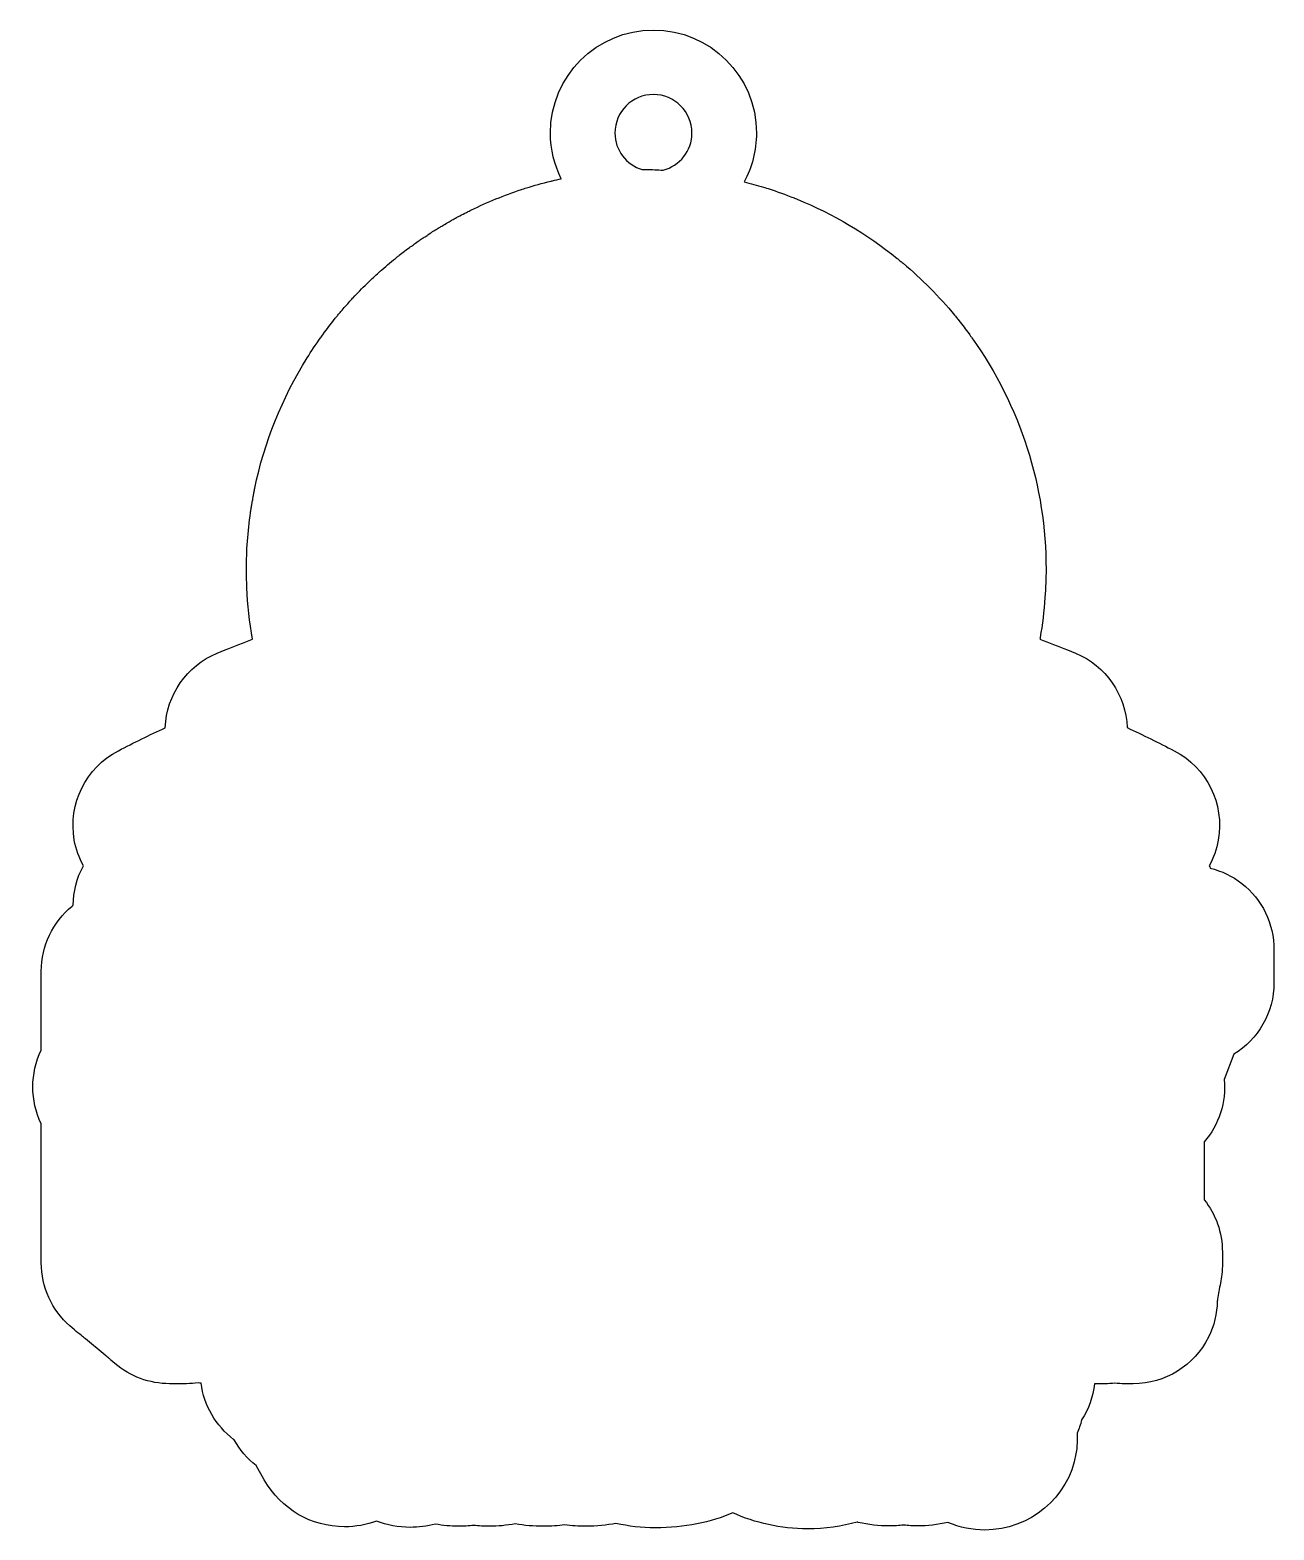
# Model space of a CAD drawing. Header units: centimetres. Extents: x -7.25 to -3.92, y 5.43 to 9.44.
import ezdxf

# ---------------------------------------------------------------- set-up
doc = ezdxf.new("R2010")
doc.units = ezdxf.units.CM
doc.header["$MEASUREMENT"] = 0
doc.layers.add('Layer 1', color=7, linetype='Continuous')

msp = doc.modelspace()

# ---------------------------------------------------------------- linework, layer by layer
at = {"layer": 'Layer 1', "color": 30}
for points, knots in [([(-4.01008, 7.15928), (-4.03535, 7.17907), (-4.06429, 7.19267), (-4.09469, 7.20021), (-4.09469, 7.20021), (-4.09572, 7.20222), (-4.09638, 7.20436), (-4.09749, 7.20635), (-4.09749, 7.20635), (-4.08587, 7.22752), (-4.07749, 7.2508), (-4.07312, 7.27549), (-4.07312, 7.27549), (-4.056, 7.37243), (-4.10381, 7.46924), (-4.19123, 7.51451), (-4.19123, 7.51451), (-4.23277, 7.53602), (-4.27473, 7.5565), (-4.31688, 7.57616), (-4.31688, 7.57616), (-4.32032, 7.66374), (-4.37392, 7.74179), (-4.45547, 7.77539), (-4.45547, 7.77539), (-4.45547, 7.77539), (-4.47714, 7.78425), (-4.47714, 7.78425), (-4.47714, 7.78425), (-4.50164, 7.7942), (-4.52619, 7.80378), (-4.5508, 7.81309), (-4.5508, 7.81309), (-4.55056, 7.81449), (-4.55024, 7.81584), (-4.55001, 7.81722), (-4.55001, 7.81722), (-4.54395, 7.85217), (-4.53961, 7.88813), (-4.53712, 7.92416), (-4.53712, 7.92416), (-4.53516, 7.95229), (-4.53426, 7.97615), (-4.53426, 7.99925), (-4.53426, 7.99925), (-4.53426, 8.22251), (-4.60284, 8.43682), (-4.73254, 8.61896), (-4.73254, 8.61896), (-4.73347, 8.62026), (-4.7386, 8.62756), (-4.74035, 8.62991), (-4.74035, 8.62991), (-4.74921, 8.64203), (-4.75839, 8.65393), (-4.76773, 8.66568), (-4.76773, 8.66568), (-4.76895, 8.66721), (-4.77019, 8.66872), (-4.77146, 8.67023), (-4.77146, 8.67023), (-4.77387, 8.67348), (-4.77638, 8.67671), (-4.77897, 8.67986), (-4.77897, 8.67986), (-4.82022, 8.72984), (-4.86665, 8.77662), (-4.91703, 8.81895), (-4.91703, 8.81895), (-4.91978, 8.82125), (-4.92251, 8.82347), (-4.92531, 8.82559), (-4.92531, 8.82559), (-4.92777, 8.82776), (-4.93026, 8.82985), (-4.9328, 8.83191), (-4.9328, 8.83191), (-5.01416, 8.89761), (-5.10422, 8.95089), (-5.20058, 8.99026), (-5.20058, 8.99026), (-5.20222, 8.99092), (-5.20783, 8.99317), (-5.20902, 8.99365), (-5.20902, 8.99365), (-5.23222, 9.00288), (-5.25405, 9.01077), (-5.27583, 9.01778), (-5.27583, 9.01778), (-5.27768, 9.01839), (-5.28776, 9.0217), (-5.29096, 9.0227), (-5.29096, 9.0227), (-5.30805, 9.02794), (-5.32538, 9.03212), (-5.34266, 9.03648), (-5.34266, 9.03648), (-5.32163, 9.07543), (-5.30967, 9.11998), (-5.30967, 9.16734), (-5.30967, 9.16734), (-5.30967, 9.31966), (-5.43312, 9.44312), (-5.58545, 9.44312), (-5.58545, 9.44312), (-5.73774, 9.44312), (-5.86123, 9.31967), (-5.86123, 9.16734), (-5.86123, 9.16734), (-5.86123, 9.12339), (-5.85067, 9.08196), (-5.83239, 9.0451), (-5.83239, 9.0451), (-5.84035, 9.04335), (-5.84829, 9.04155), (-5.85618, 9.03962), (-5.85618, 9.03962), (-5.85724, 9.03938), (-5.8583, 9.03912), (-5.85936, 9.03888), (-5.85936, 9.03888), (-5.88391, 9.03282), (-5.90558, 9.02684), (-5.92559, 9.02052), (-5.92559, 9.02052), (-5.92871, 9.01954), (-5.9376, 9.01652), (-5.939, 9.01605), (-5.939, 9.01605), (-5.98506, 9.00089), (-6.03015, 8.98258), (-6.07301, 8.9617), (-6.07301, 8.9617), (-6.07605, 8.96019), (-6.08288, 8.95662), (-6.08333, 8.95641), (-6.08333, 8.95641), (-6.08949, 8.95337), (-6.11064, 8.94247), (-6.11064, 8.94247), (-6.11064, 8.94247), (-6.11225, 8.94162), (-6.11376, 8.94064), (-6.11535, 8.93974), (-6.11535, 8.93974), (-6.11577, 8.93953), (-6.11622, 8.93937), (-6.11665, 8.93916), (-6.11665, 8.93916), (-6.12049, 8.9371), (-6.1243, 8.93493), (-6.12655, 8.93355), (-6.12655, 8.93355), (-6.12703, 8.93329), (-6.1274, 8.93294), (-6.12787, 8.93268), (-6.12787, 8.93268), (-6.12946, 8.93183), (-6.13102, 8.93104), (-6.13258, 8.93011), (-6.13258, 8.93011), (-6.1374, 8.92736), (-6.14213, 8.92463), (-6.14689, 8.92185), (-6.14689, 8.92185), (-6.14872, 8.92077), (-6.15022, 8.91931), (-6.15202, 8.9182), (-6.15202, 8.9182), (-6.1552, 8.91645), (-6.1585, 8.9151), (-6.16162, 8.91323), (-6.16162, 8.91323), (-6.16953, 8.90836), (-6.17728, 8.90336), (-6.18676, 8.89714), (-6.18676, 8.89714), (-6.19017, 8.89489), (-6.19327, 8.89232), (-6.19652, 8.88994), (-6.19652, 8.88994), (-6.19975, 8.88801), (-6.20313, 8.88647), (-6.20628, 8.88436), (-6.20628, 8.88436), (-6.2102, 8.88171), (-6.21406, 8.87899), (-6.21935, 8.87515), (-6.21935, 8.87515), (-6.22335, 8.87237), (-6.227, 8.86912), (-6.23081, 8.8661), (-6.23081, 8.8661), (-6.23343, 8.86438), (-6.23626, 8.86308), (-6.23883, 8.86121), (-6.23883, 8.86121), (-6.23883, 8.86121), (-6.24801, 8.85446), (-6.24801, 8.85446), (-6.24801, 8.85446), (-6.25298, 8.8507), (-6.25785, 8.84687), (-6.26272, 8.84298), (-6.26272, 8.84298), (-6.26272, 8.84298), (-6.26632, 8.84012), (-6.26632, 8.84012), (-6.26632, 8.84012), (-6.26717, 8.83948), (-6.26791, 8.83872), (-6.26873, 8.83808), (-6.26873, 8.83808), (-6.26955, 8.83744), (-6.27042, 8.83686), (-6.27127, 8.83623), (-6.27127, 8.83623), (-6.28529, 8.82504), (-6.29905, 8.81353), (-6.31247, 8.80168), (-6.31247, 8.80168), (-6.31311, 8.80112), (-6.3189, 8.79615), (-6.3211, 8.79417), (-6.3211, 8.79417), (-6.33065, 8.78554), (-6.33999, 8.77665), (-6.34923, 8.76769), (-6.34923, 8.76769), (-6.35055, 8.76645), (-6.35188, 8.7652), (-6.35317, 8.76391), (-6.35317, 8.76391), (-6.36558, 8.75177), (-6.37775, 8.73928), (-6.38958, 8.72652), (-6.38958, 8.72652), (-6.39035, 8.72573), (-6.39601, 8.71972), (-6.39805, 8.71747), (-6.39805, 8.71747), (-6.40628, 8.70839), (-6.41422, 8.69913), (-6.42213, 8.68979), (-6.42213, 8.68979), (-6.42501, 8.68659), (-6.42782, 8.68328), (-6.43054, 8.67989), (-6.43054, 8.67989), (-6.43118, 8.6791), (-6.43184, 8.6783), (-6.43247, 8.67754), (-6.43247, 8.67754), (-6.44554, 8.66156), (-6.45806, 8.64518), (-6.47086, 8.62764), (-6.47086, 8.62764), (-6.47086, 8.62764), (-6.47613, 8.62028), (-6.47658, 8.61965), (-6.47658, 8.61965), (-6.48976, 8.60116), (-6.50158, 8.58345), (-6.51278, 8.56557), (-6.51278, 8.56557), (-6.58025, 8.45775), (-6.62745, 8.34036), (-6.65309, 8.21666), (-6.65309, 8.21666), (-6.65375, 8.21341), (-6.65407, 8.21012), (-6.6546, 8.20684), (-6.6546, 8.20684), (-6.65494, 8.20525), (-6.65545, 8.20374), (-6.65576, 8.20216), (-6.65576, 8.20216), (-6.65626, 8.19981), (-6.65703, 8.19552), (-6.65748, 8.19301), (-6.65748, 8.19301), (-6.65788, 8.19071), (-6.65804, 8.18841), (-6.65835, 8.1861), (-6.65835, 8.1861), (-6.65875, 8.18443), (-6.6592, 8.18274), (-6.65954, 8.18105), (-6.65954, 8.18105), (-6.66012, 8.17825), (-6.66065, 8.17541), (-6.66113, 8.17269), (-6.66113, 8.17269), (-6.66177, 8.16883), (-6.66232, 8.16494), (-6.66277, 8.1611), (-6.66277, 8.1611), (-6.66338, 8.1579), (-6.66391, 8.15467), (-6.66438, 8.15144), (-6.66438, 8.15144), (-6.67166, 8.10056), (-6.67536, 8.04936), (-6.67536, 7.99923), (-6.67536, 7.99923), (-6.67536, 7.9874), (-6.67499, 7.97558), (-6.67457, 7.96386), (-6.67457, 7.96386), (-6.67457, 7.96386), (-6.67428, 7.95346), (-6.67415, 7.9506), (-6.67415, 7.9506), (-6.67211, 7.90522), (-6.66693, 7.85895), (-6.6588, 7.81299), (-6.6588, 7.81299), (-6.68319, 7.80376), (-6.70756, 7.79426), (-6.73185, 7.78439), (-6.73185, 7.78439), (-6.73185, 7.78439), (-6.75363, 7.77547), (-6.75363, 7.77547), (-6.75363, 7.77547), (-6.83531, 7.74195), (-6.8891, 7.66379), (-6.89254, 7.57611), (-6.89254, 7.57611), (-6.93466, 7.55645), (-6.9766, 7.53597), (-7.01816, 7.51446), (-7.01816, 7.51446), (-7.10555, 7.46922), (-7.15339, 7.37238), (-7.13624, 7.27549), (-7.13624, 7.27549), (-7.13185, 7.25075), (-7.12351, 7.22749), (-7.1119, 7.20633), (-7.1119, 7.20633), (-7.12992, 7.17357), (-7.13865, 7.13733), (-7.13913, 7.10095), (-7.13913, 7.10095), (-7.13913, 7.10095), (-7.14199, 7.0986), (-7.14199, 7.0986), (-7.14199, 7.0986), (-7.19425, 7.0559), (-7.22454, 6.99195), (-7.22454, 6.92445), (-7.22454, 6.92445), (-7.22454, 6.92445), (-7.22454, 6.71337), (-7.22454, 6.71337), (-7.22454, 6.71337), (-7.25489, 6.65114), (-7.25489, 6.57833), (-7.22454, 6.51612), (-7.22454, 6.51612), (-7.22454, 6.51612), (-7.22454, 6.14417), (-7.22454, 6.14417), (-7.22454, 6.14417), (-7.22454, 6.07937), (-7.1966, 6.0177), (-7.14786, 5.97497), (-7.14786, 5.97497), (-7.14786, 5.97497), (-7.13572, 5.96433), (-7.13572, 5.96433), (-7.13572, 5.96433), (-7.12958, 5.95893), (-7.12318, 5.95391), (-7.11659, 5.9493), (-7.11659, 5.9493), (-7.11336, 5.94631), (-7.11005, 5.94337), (-7.10667, 5.94057), (-7.10667, 5.94057), (-7.10667, 5.94057), (-7.05352, 5.89654), (-7.05352, 5.89654), (-7.05352, 5.89654), (-7.05066, 5.89416), (-7.04775, 5.89186), (-7.04479, 5.88966), (-7.04479, 5.88966), (-7.04262, 5.88765), (-7.0404, 5.88566), (-7.03815, 5.88371), (-7.03815, 5.88371), (-7.03815, 5.88371), (-7.02754, 5.87461), (-7.02754, 5.87461), (-7.02754, 5.87461), (-6.98677, 5.83971), (-6.93486, 5.8205), (-6.88117, 5.8205), (-6.88117, 5.8205), (-6.88117, 5.8205), (-6.83556, 5.82052), (-6.83556, 5.82052), (-6.83556, 5.82052), (-6.82511, 5.82052), (-6.81474, 5.82123), (-6.80447, 5.82266), (-6.80447, 5.82266), (-6.80188, 5.82229), (-6.79918, 5.82237), (-6.79656, 5.8221), (-6.79656, 5.8221), (-6.78894, 5.76262), (-6.75793, 5.70814), (-6.70954, 5.67142), (-6.70954, 5.67142), (-6.70904, 5.67105), (-6.70853, 5.67068), (-6.70806, 5.67031), (-6.70806, 5.67031), (-6.69338, 5.64348), (-6.6734, 5.62001), (-6.64943, 5.60125), (-6.64943, 5.60125), (-6.64943, 5.60125), (-6.62739, 5.56334), (-6.62739, 5.56334), (-6.62739, 5.56334), (-6.58209, 5.48457), (-6.5019, 5.43761), (-6.41247, 5.43761), (-6.41247, 5.43761), (-6.41247, 5.43761), (-6.41244, 5.43761), (-6.41244, 5.43761), (-6.41244, 5.43761), (-6.38302, 5.43761), (-6.35418, 5.44285), (-6.32711, 5.45264), (-6.32711, 5.45264), (-6.2988, 5.44184), (-6.26835, 5.43605), (-6.23713, 5.43605), (-6.23713, 5.43605), (-6.21416, 5.43605), (-6.19157, 5.43909), (-6.1699, 5.44486), (-6.1699, 5.44486), (-6.1491, 5.44129), (-6.12839, 5.43888), (-6.10812, 5.43888), (-6.10812, 5.43888), (-6.09344, 5.43888), (-6.07954, 5.43978), (-6.06647, 5.44142), (-6.06647, 5.44142), (-6.0534, 5.43978), (-6.03951, 5.43888), (-6.0248, 5.43888), (-6.0248, 5.43888), (-6.00205, 5.43888), (-5.97879, 5.44116), (-5.95543, 5.44563), (-5.95543, 5.44563), (-5.93119, 5.44113), (-5.90622, 5.43886), (-5.88103, 5.43886), (-5.88103, 5.43886), (-5.85989, 5.43886), (-5.84039, 5.44045), (-5.82311, 5.44278), (-5.82311, 5.44278), (-5.80575, 5.44043), (-5.78612, 5.43886), (-5.76485, 5.43886), (-5.76485, 5.43886), (-5.73797, 5.43886), (-5.71151, 5.44172), (-5.68587, 5.4468), (-5.68587, 5.4468), (-5.65237, 5.4391), (-5.61724, 5.43484), (-5.58088, 5.43484), (-5.58088, 5.43484), (-5.50172, 5.43484), (-5.43118, 5.44934), (-5.37308, 5.47516), (-5.37308, 5.47516), (-5.3136, 5.44778), (-5.2451, 5.4323), (-5.17247, 5.4323), (-5.17247, 5.4323), (-5.1259, 5.4323), (-5.08135, 5.4386), (-5.0397, 5.45005), (-5.0397, 5.45005), (-5.03888, 5.44986), (-5.03809, 5.44957), (-5.03729, 5.44941), (-5.03729, 5.44941), (-5.00956, 5.44309), (-4.98175, 5.43988), (-4.95477, 5.43988), (-4.95477, 5.43988), (-4.94091, 5.43988), (-4.92773, 5.4407), (-4.91532, 5.44218), (-4.91532, 5.44218), (-4.90296, 5.44065), (-4.89042, 5.43988), (-4.8777, 5.43988), (-4.8777, 5.43988), (-4.85166, 5.43988), (-4.82447, 5.44303), (-4.79695, 5.44925), (-4.79695, 5.44925), (-4.76536, 5.43599), (-4.73186, 5.42904), (-4.69797, 5.42904), (-4.69797, 5.42904), (-4.57835, 5.42904), (-4.4735, 5.51654), (-4.45405, 5.63253), (-4.45405, 5.63253), (-4.45199, 5.64483), (-4.45095, 5.6573), (-4.45095, 5.66973), (-4.45095, 5.66973), (-4.45095, 5.66973), (-4.45095, 5.68814), (-4.45095, 5.68814), (-4.45095, 5.68814), (-4.446, 5.69954), (-4.44201, 5.71137), (-4.43902, 5.72354), (-4.43902, 5.72354), (-4.4201, 5.75235), (-4.40859, 5.78561), (-4.40425, 5.82046), (-4.40425, 5.82046), (-4.40425, 5.82046), (-4.37653, 5.82046), (-4.37653, 5.82046), (-4.37653, 5.82046), (-4.36761, 5.82046), (-4.35878, 5.82099), (-4.35005, 5.82202), (-4.35005, 5.82202), (-4.34132, 5.82101), (-4.33243, 5.82046), (-4.32341, 5.82046), (-4.32341, 5.82046), (-4.32341, 5.82046), (-4.30064, 5.82046), (-4.30064, 5.82046), (-4.30064, 5.82046), (-4.21542, 5.82046), (-4.1375, 5.86861), (-4.09942, 5.94484), (-4.09942, 5.94484), (-4.08405, 5.97553), (-4.07622, 6.00866), (-4.07569, 6.04173), (-4.07569, 6.04173), (-4.0754, 6.04353), (-4.07513, 6.04533), (-4.07487, 6.04713), (-4.07487, 6.04713), (-4.07386, 6.05406), (-4.07259, 6.06078), (-4.07138, 6.06756), (-4.07138, 6.06756), (-4.06868, 6.08217), (-4.06606, 6.09701), (-4.06395, 6.11302), (-4.06395, 6.11302), (-4.06265, 6.12284), (-4.06202, 6.1327), (-4.06202, 6.1426), (-4.06202, 6.1426), (-4.06202, 6.1426), (-4.06202, 6.17292), (-4.06202, 6.17292), (-4.06202, 6.17292), (-4.06202, 6.22568), (-4.0802, 6.2742), (-4.1106, 6.31257), (-4.1106, 6.31257), (-4.1106, 6.31257), (-4.11063, 6.4668), (-4.1106, 6.46764), (-4.1106, 6.46764), (-4.07097, 6.51355), (-4.05136, 6.5739), (-4.05686, 6.63486), (-4.05686, 6.63486), (-4.05686, 6.63486), (-4.03125, 6.70209), (-4.03125, 6.70209), (-4.03125, 6.70209), (-3.96685, 6.74167), (-3.92388, 6.81279), (-3.92388, 6.89394), (-3.92388, 6.89394), (-3.92388, 6.89394), (-3.92388, 6.98199), (-3.92388, 6.98199), (-3.92388, 6.98199), (-3.92382, 7.0513), (-3.95563, 7.11663), (-4.01008, 7.15928)], [0, 0, 0, 0, 0.0064935, 0.0064935, 0.0064935, 0.0064935, 0.012987, 0.012987, 0.012987, 0.012987, 0.0194805, 0.0194805, 0.0194805, 0.0194805, 0.025974, 0.025974, 0.025974, 0.025974, 0.0324675, 0.0324675, 0.0324675, 0.0324675, 0.038961, 0.038961, 0.038961, 0.038961, 0.0454545, 0.0454545, 0.0454545, 0.0454545, 0.0519481, 0.0519481, 0.0519481, 0.0519481, 0.0584416, 0.0584416, 0.0584416, 0.0584416, 0.0649351, 0.0649351, 0.0649351, 0.0649351, 0.0714286, 0.0714286, 0.0714286, 0.0714286, 0.0779221, 0.0779221, 0.0779221, 0.0779221, 0.0844156, 0.0844156, 0.0844156, 0.0844156, 0.0909091, 0.0909091, 0.0909091, 0.0909091, 0.0974026, 0.0974026, 0.0974026, 0.0974026, 0.1038961, 0.1038961, 0.1038961, 0.1038961, 0.1103896, 0.1103896, 0.1103896, 0.1103896, 0.1168831, 0.1168831, 0.1168831, 0.1168831, 0.1233766, 0.1233766, 0.1233766, 0.1233766, 0.1298701, 0.1298701, 0.1298701, 0.1298701, 0.1363636, 0.1363636, 0.1363636, 0.1363636, 0.1428571, 0.1428571, 0.1428571, 0.1428571, 0.1493506, 0.1493506, 0.1493506, 0.1493506, 0.1558442, 0.1558442, 0.1558442, 0.1558442, 0.1623377, 0.1623377, 0.1623377, 0.1623377, 0.1688312, 0.1688312, 0.1688312, 0.1688312, 0.1753247, 0.1753247, 0.1753247, 0.1753247, 0.1818182, 0.1818182, 0.1818182, 0.1818182, 0.1883117, 0.1883117, 0.1883117, 0.1883117, 0.1948052, 0.1948052, 0.1948052, 0.1948052, 0.2012987, 0.2012987, 0.2012987, 0.2012987, 0.2077922, 0.2077922, 0.2077922, 0.2077922, 0.2142857, 0.2142857, 0.2142857, 0.2142857, 0.2207792, 0.2207792, 0.2207792, 0.2207792, 0.2272727, 0.2272727, 0.2272727, 0.2272727, 0.2337662, 0.2337662, 0.2337662, 0.2337662, 0.2402597, 0.2402597, 0.2402597, 0.2402597, 0.2467532, 0.2467532, 0.2467532, 0.2467532, 0.2532468, 0.2532468, 0.2532468, 0.2532468, 0.2597403, 0.2597403, 0.2597403, 0.2597403, 0.2662338, 0.2662338, 0.2662338, 0.2662338, 0.2727273, 0.2727273, 0.2727273, 0.2727273, 0.2792208, 0.2792208, 0.2792208, 0.2792208, 0.2857143, 0.2857143, 0.2857143, 0.2857143, 0.2922078, 0.2922078, 0.2922078, 0.2922078, 0.2987013, 0.2987013, 0.2987013, 0.2987013, 0.3051948, 0.3051948, 0.3051948, 0.3051948, 0.3116883, 0.3116883, 0.3116883, 0.3116883, 0.3181818, 0.3181818, 0.3181818, 0.3181818, 0.3246753, 0.3246753, 0.3246753, 0.3246753, 0.3311688, 0.3311688, 0.3311688, 0.3311688, 0.3376623, 0.3376623, 0.3376623, 0.3376623, 0.3441558, 0.3441558, 0.3441558, 0.3441558, 0.3506494, 0.3506494, 0.3506494, 0.3506494, 0.3571429, 0.3571429, 0.3571429, 0.3571429, 0.3636364, 0.3636364, 0.3636364, 0.3636364, 0.3701299, 0.3701299, 0.3701299, 0.3701299, 0.3766234, 0.3766234, 0.3766234, 0.3766234, 0.3831169, 0.3831169, 0.3831169, 0.3831169, 0.3896104, 0.3896104, 0.3896104, 0.3896104, 0.3961039, 0.3961039, 0.3961039, 0.3961039, 0.4025974, 0.4025974, 0.4025974, 0.4025974, 0.4090909, 0.4090909, 0.4090909, 0.4090909, 0.4155844, 0.4155844, 0.4155844, 0.4155844, 0.4220779, 0.4220779, 0.4220779, 0.4220779, 0.4285714, 0.4285714, 0.4285714, 0.4285714, 0.4350649, 0.4350649, 0.4350649, 0.4350649, 0.4415584, 0.4415584, 0.4415584, 0.4415584, 0.4480519, 0.4480519, 0.4480519, 0.4480519, 0.4545455, 0.4545455, 0.4545455, 0.4545455, 0.461039, 0.461039, 0.461039, 0.461039, 0.4675325, 0.4675325, 0.4675325, 0.4675325, 0.474026, 0.474026, 0.474026, 0.474026, 0.4805195, 0.4805195, 0.4805195, 0.4805195, 0.487013, 0.487013, 0.487013, 0.487013, 0.4935065, 0.4935065, 0.4935065, 0.4935065, 0.5, 0.5, 0.5, 0.5, 0.5064935, 0.5064935, 0.5064935, 0.5064935, 0.512987, 0.512987, 0.512987, 0.512987, 0.5194805, 0.5194805, 0.5194805, 0.5194805, 0.525974, 0.525974, 0.525974, 0.525974, 0.5324675, 0.5324675, 0.5324675, 0.5324675, 0.538961, 0.538961, 0.538961, 0.538961, 0.5454545, 0.5454545, 0.5454545, 0.5454545, 0.5519481, 0.5519481, 0.5519481, 0.5519481, 0.5584416, 0.5584416, 0.5584416, 0.5584416, 0.5649351, 0.5649351, 0.5649351, 0.5649351, 0.5714286, 0.5714286, 0.5714286, 0.5714286, 0.5779221, 0.5779221, 0.5779221, 0.5779221, 0.5844156, 0.5844156, 0.5844156, 0.5844156, 0.5909091, 0.5909091, 0.5909091, 0.5909091, 0.5974026, 0.5974026, 0.5974026, 0.5974026, 0.6038961, 0.6038961, 0.6038961, 0.6038961, 0.6103896, 0.6103896, 0.6103896, 0.6103896, 0.6168831, 0.6168831, 0.6168831, 0.6168831, 0.6233766, 0.6233766, 0.6233766, 0.6233766, 0.6298701, 0.6298701, 0.6298701, 0.6298701, 0.6363636, 0.6363636, 0.6363636, 0.6363636, 0.6428571, 0.6428571, 0.6428571, 0.6428571, 0.6493506, 0.6493506, 0.6493506, 0.6493506, 0.6558442, 0.6558442, 0.6558442, 0.6558442, 0.6623377, 0.6623377, 0.6623377, 0.6623377, 0.6688312, 0.6688312, 0.6688312, 0.6688312, 0.6753247, 0.6753247, 0.6753247, 0.6753247, 0.6818182, 0.6818182, 0.6818182, 0.6818182, 0.6883117, 0.6883117, 0.6883117, 0.6883117, 0.6948052, 0.6948052, 0.6948052, 0.6948052, 0.7012987, 0.7012987, 0.7012987, 0.7012987, 0.7077922, 0.7077922, 0.7077922, 0.7077922, 0.7142857, 0.7142857, 0.7142857, 0.7142857, 0.7207792, 0.7207792, 0.7207792, 0.7207792, 0.7272727, 0.7272727, 0.7272727, 0.7272727, 0.7337662, 0.7337662, 0.7337662, 0.7337662, 0.7402597, 0.7402597, 0.7402597, 0.7402597, 0.7467532, 0.7467532, 0.7467532, 0.7467532, 0.7532468, 0.7532468, 0.7532468, 0.7532468, 0.7597403, 0.7597403, 0.7597403, 0.7597403, 0.7662338, 0.7662338, 0.7662338, 0.7662338, 0.7727273, 0.7727273, 0.7727273, 0.7727273, 0.7792208, 0.7792208, 0.7792208, 0.7792208, 0.7857143, 0.7857143, 0.7857143, 0.7857143, 0.7922078, 0.7922078, 0.7922078, 0.7922078, 0.7987013, 0.7987013, 0.7987013, 0.7987013, 0.8051948, 0.8051948, 0.8051948, 0.8051948, 0.8116883, 0.8116883, 0.8116883, 0.8116883, 0.8181818, 0.8181818, 0.8181818, 0.8181818, 0.8246753, 0.8246753, 0.8246753, 0.8246753, 0.8311688, 0.8311688, 0.8311688, 0.8311688, 0.8376623, 0.8376623, 0.8376623, 0.8376623, 0.8441558, 0.8441558, 0.8441558, 0.8441558, 0.8506494, 0.8506494, 0.8506494, 0.8506494, 0.8571429, 0.8571429, 0.8571429, 0.8571429, 0.8636364, 0.8636364, 0.8636364, 0.8636364, 0.8701299, 0.8701299, 0.8701299, 0.8701299, 0.8766234, 0.8766234, 0.8766234, 0.8766234, 0.8831169, 0.8831169, 0.8831169, 0.8831169, 0.8896104, 0.8896104, 0.8896104, 0.8896104, 0.8961039, 0.8961039, 0.8961039, 0.8961039, 0.9025974, 0.9025974, 0.9025974, 0.9025974, 0.9090909, 0.9090909, 0.9090909, 0.9090909, 0.9155844, 0.9155844, 0.9155844, 0.9155844, 0.9220779, 0.9220779, 0.9220779, 0.9220779, 0.9285714, 0.9285714, 0.9285714, 0.9285714, 0.9350649, 0.9350649, 0.9350649, 0.9350649, 0.9415584, 0.9415584, 0.9415584, 0.9415584, 0.9480519, 0.9480519, 0.9480519, 0.9480519, 0.9545455, 0.9545455, 0.9545455, 0.9545455, 0.961039, 0.961039, 0.961039, 0.961039, 0.9675325, 0.9675325, 0.9675325, 0.9675325, 0.974026, 0.974026, 0.974026, 0.974026, 0.9805195, 0.9805195, 0.9805195, 0.9805195, 0.987013, 0.987013, 0.987013, 0.987013, 1, 1, 1, 1]), ([(-5.58551, 9.2705), (-5.5286, 9.2705), (-5.48243, 9.22436), (-5.48243, 9.16742), (-5.48243, 9.16742), (-5.48243, 9.11956), (-5.51519, 9.07971), (-5.55942, 9.0681), (-5.55942, 9.0681), (-5.57455, 9.06874), (-5.58964, 9.06977), (-5.6048, 9.06977), (-5.6048, 9.06977), (-5.60853, 9.06977), (-5.61239, 9.06953), (-5.61612, 9.06948), (-5.61612, 9.06948), (-5.658, 9.0826), (-5.68856, 9.12123), (-5.68856, 9.1674), (-5.68856, 9.1674), (-5.68859, 9.22435), (-5.64245, 9.2705), (-5.58551, 9.2705)], [0, 0, 0, 0, 0.1428571, 0.1428571, 0.1428571, 0.1428571, 0.2857143, 0.2857143, 0.2857143, 0.2857143, 0.4285714, 0.4285714, 0.4285714, 0.4285714, 0.5714286, 0.5714286, 0.5714286, 0.5714286, 0.7142857, 0.7142857, 0.7142857, 0.7142857, 1, 1, 1, 1])]:
    msp.add_open_spline(points, degree=3, knots=knots, dxfattribs=at)

doc.saveas('drawing.dxf')
